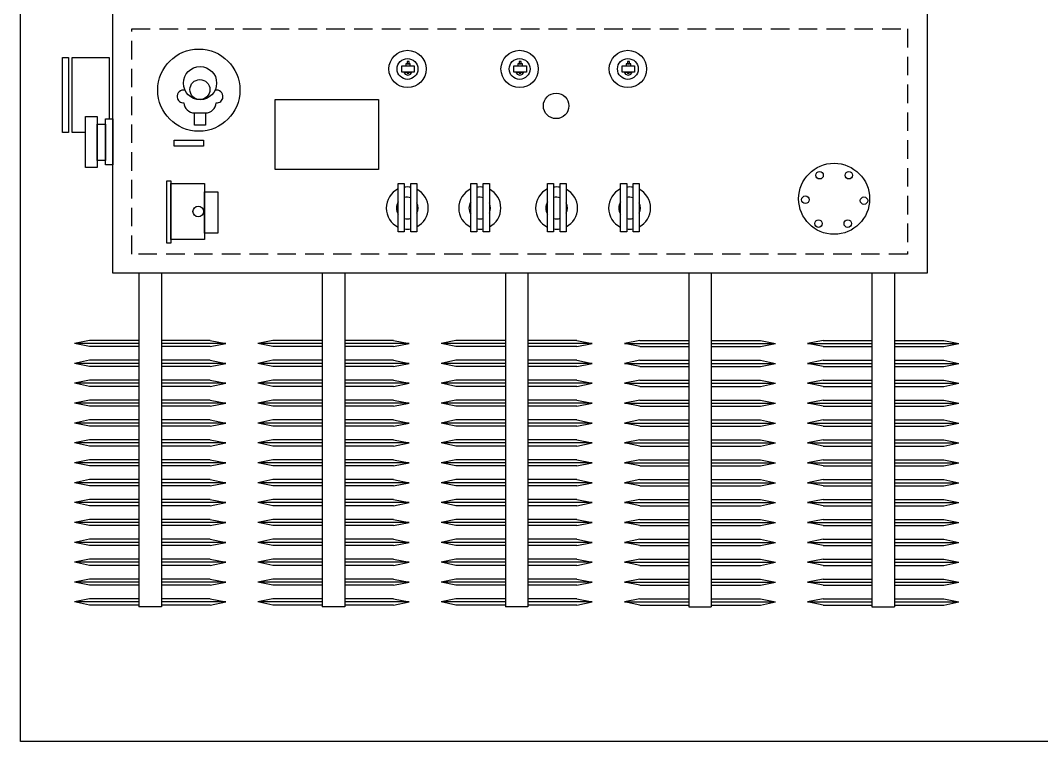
# Model space of a CAD drawing. Header units: millimetres. Extents: x 5537 to 25002, y 8409 to 18291.
# Drawn here: x 5537 to 7637, y 8409 to 9890 of the extents above; entities that cross this region are included whole.
import ezdxf

# ---------------------------------------------------------------- set-up
doc = ezdxf.new("R2010")
doc.units = ezdxf.units.MM
doc.linetypes.add('DASHED', pattern=[19.05, 12.7, -6.35])

msp = doc.modelspace()

# ---------------------------------------------------------------- linework, layer by layer
at = {"color": 1, "linetype": 'DASHED', "ltscale": 3}
for p, q in [((5766.4, 9872.9), (7361.3, 9872.9)), ((5766.4, 9410.2), (5766.4, 9872.9)), ((7361.3, 9872.9), (7361.3, 9410.2)), ((7361.3, 9410.2), (5766.4, 9410.2))]:
    msp.add_line(p, q, dxfattribs=at)
at = {"color": 1}
for p, q in [((5781.1, 9370.9), (5781.1, 8685.7)), ((5827.4, 9370.9), (5827.4, 8685.7)), ((6157.9, 9370.9), (6157.9, 8685.7)), ((6204.2, 9370.9), (6204.2, 8685.7)), ((6534.8, 9370.9), (6534.8, 8685.7)), ((6581.1, 9370.9), (6581.1, 8685.7)), ((6911.6, 9370.9), (6911.6, 8685.7)), ((6957.9, 9370.9), (6957.9, 8685.7)), ((7288.5, 9370.9), (7288.5, 8685.7)), ((7334.7, 9370.9), (7334.7, 8685.7)), ((5679.4, 9232.8), (5648.8, 9226.4)), ((5781.1, 9226.4), (5648.8, 9226.4)), ((5679.4, 9220.1), (5648.8, 9226.4)), ((5781.1, 9232.8), (5679.4, 9232.8)), ((5781.1, 9220.1), (5679.4, 9220.1)), ((5927.8, 9232.8), (5827.4, 9232.8)), ((5959.6, 9226.4), (5827.4, 9226.4)), ((5927.8, 9220.1), (5827.4, 9220.1)), ((5927.8, 9232.8), (5959.6, 9226.4)), ((5927.8, 9220.1), (5959.6, 9226.4)), ((6056.2, 9232.8), (6025.7, 9226.4)), ((6157.9, 9226.4), (6025.7, 9226.4)), ((6056.2, 9220.1), (6025.7, 9226.4)), ((6157.9, 9232.8), (6056.2, 9232.8)), ((6157.9, 9220.1), (6056.2, 9220.1)), ((6304.7, 9232.8), (6204.2, 9232.8)), ((6336.5, 9226.4), (6204.2, 9226.4)), ((6304.7, 9220.1), (6204.2, 9220.1)), ((6304.7, 9232.8), (6336.5, 9226.4)), ((6304.7, 9220.1), (6336.5, 9226.4)), ((6433.1, 9232.8), (6402.5, 9226.4)), ((6534.8, 9226.4), (6402.5, 9226.4)), ((6433.1, 9220.1), (6402.5, 9226.4)), ((6534.8, 9232.8), (6433.1, 9232.8)), ((6534.8, 9220.1), (6433.1, 9220.1)), ((6681.5, 9232.8), (6581.1, 9232.8)), ((6713.3, 9226.4), (6581.1, 9226.4)), ((6681.5, 9220.1), (6581.1, 9220.1)), ((6681.5, 9232.8), (6713.3, 9226.4)), ((6681.5, 9220.1), (6713.3, 9226.4)), ((6811.1, 9232.8), (6779.4, 9226.4)), ((6779.4, 9226.4), (6911.6, 9226.4)), ((6811.1, 9220.1), (6779.4, 9226.4)), ((6811.1, 9232.8), (6911.6, 9232.8)), ((6811.1, 9220.1), (6911.6, 9220.1)), ((6957.9, 9232.8), (7059.6, 9232.8)), ((6957.9, 9226.4), (7090.1, 9226.4)), ((6957.9, 9220.1), (7059.6, 9220.1)), ((7059.6, 9232.8), (7090.1, 9226.4)), ((7059.6, 9220.1), (7090.1, 9226.4)), ((7188, 9232.8), (7156.2, 9226.4)), ((7156.2, 9226.4), (7288.5, 9226.4)), ((7188, 9220.1), (7156.2, 9226.4)), ((7188, 9232.8), (7288.5, 9232.8)), ((7188, 9220.1), (7288.5, 9220.1)), ((7334.7, 9232.8), (7436.4, 9232.8)), ((7334.7, 9226.4), (7467, 9226.4)), ((7334.7, 9220.1), (7436.4, 9220.1)), ((7436.4, 9232.8), (7467, 9226.4)), ((7436.4, 9220.1), (7467, 9226.4)), ((5679.4, 9192), (5648.8, 9185.6)), ((5781.1, 9185.6), (5648.8, 9185.6)), ((5679.4, 9179.2), (5648.8, 9185.6)), ((5781.1, 9192), (5679.4, 9192)), ((5781.1, 9179.2), (5679.4, 9179.2)), ((5927.8, 9192), (5827.4, 9192)), ((5959.6, 9185.6), (5827.4, 9185.6)), ((5927.8, 9179.2), (5827.4, 9179.2)), ((5927.8, 9192), (5959.6, 9185.6)), ((5927.8, 9179.2), (5959.6, 9185.6)), ((6056.2, 9192), (6025.7, 9185.6)), ((6157.9, 9185.6), (6025.7, 9185.6)), ((6056.2, 9179.2), (6025.7, 9185.6)), ((6157.9, 9192), (6056.2, 9192)), ((6157.9, 9179.2), (6056.2, 9179.2)), ((6304.7, 9192), (6204.2, 9192)), ((6336.5, 9185.6), (6204.2, 9185.6)), ((6304.7, 9179.2), (6204.2, 9179.2)), ((6304.7, 9192), (6336.5, 9185.6)), ((6304.7, 9179.2), (6336.5, 9185.6)), ((6433.1, 9192), (6402.5, 9185.6)), ((6534.8, 9185.6), (6402.5, 9185.6)), ((6433.1, 9179.2), (6402.5, 9185.6)), ((6534.8, 9192), (6433.1, 9192)), ((6534.8, 9179.2), (6433.1, 9179.2)), ((6681.5, 9192), (6581.1, 9192)), ((6713.3, 9185.6), (6581.1, 9185.6)), ((6681.5, 9179.2), (6581.1, 9179.2)), ((6681.5, 9192), (6713.3, 9185.6)), ((6681.5, 9179.2), (6713.3, 9185.6)), ((6811.1, 9192), (6779.4, 9185.6)), ((6779.4, 9185.6), (6911.6, 9185.6)), ((6811.1, 9179.2), (6779.4, 9185.6)), ((6811.1, 9192), (6911.6, 9192)), ((6811.1, 9179.2), (6911.6, 9179.2)), ((6957.9, 9192), (7059.6, 9192)), ((6957.9, 9185.6), (7090.1, 9185.6)), ((6957.9, 9179.2), (7059.6, 9179.2)), ((7059.6, 9192), (7090.1, 9185.6)), ((7059.6, 9179.2), (7090.1, 9185.6)), ((7188, 9192), (7156.2, 9185.6)), ((7156.2, 9185.6), (7288.5, 9185.6)), ((7188, 9179.2), (7156.2, 9185.6)), ((7188, 9192), (7288.5, 9192)), ((7188, 9179.2), (7288.5, 9179.2)), ((7334.7, 9192), (7436.4, 9192)), ((7334.7, 9185.6), (7467, 9185.6)), ((7334.7, 9179.2), (7436.4, 9179.2)), ((7436.4, 9192), (7467, 9185.6)), ((7436.4, 9179.2), (7467, 9185.6)), ((5679.4, 9151.1), (5648.8, 9144.7)), ((5781.1, 9144.7), (5648.8, 9144.7)), ((5679.4, 9138.3), (5648.8, 9144.7)), ((5781.1, 9151.1), (5679.4, 9151.1)), ((5781.1, 9138.3), (5679.4, 9138.3)), ((5927.8, 9151.1), (5827.4, 9151.1)), ((5959.6, 9144.7), (5827.4, 9144.7)), ((5927.8, 9138.3), (5827.4, 9138.3)), ((5927.8, 9151.1), (5959.6, 9144.7)), ((5927.8, 9138.3), (5959.6, 9144.7)), ((6056.2, 9151.1), (6025.7, 9144.7)), ((6157.9, 9144.7), (6025.7, 9144.7)), ((6056.2, 9138.3), (6025.7, 9144.7)), ((6157.9, 9151.1), (6056.2, 9151.1)), ((6157.9, 9138.3), (6056.2, 9138.3)), ((6304.7, 9151.1), (6204.2, 9151.1)), ((6336.5, 9144.7), (6204.2, 9144.7)), ((6304.7, 9138.3), (6204.2, 9138.3)), ((6304.7, 9151.1), (6336.5, 9144.7)), ((6304.7, 9138.3), (6336.5, 9144.7)), ((6433.1, 9151.1), (6402.5, 9144.7)), ((6534.8, 9144.7), (6402.5, 9144.7)), ((6433.1, 9138.3), (6402.5, 9144.7)), ((6534.8, 9151.1), (6433.1, 9151.1)), ((6534.8, 9138.3), (6433.1, 9138.3)), ((6681.5, 9151.1), (6581.1, 9151.1)), ((6713.3, 9144.7), (6581.1, 9144.7)), ((6681.5, 9138.3), (6581.1, 9138.3)), ((6681.5, 9151.1), (6713.3, 9144.7)), ((6681.5, 9138.3), (6713.3, 9144.7)), ((6811.1, 9151.1), (6779.4, 9144.7)), ((6779.4, 9144.7), (6911.6, 9144.7)), ((6811.1, 9138.3), (6779.4, 9144.7)), ((6811.1, 9151.1), (6911.6, 9151.1)), ((6811.1, 9138.3), (6911.6, 9138.3)), ((6957.9, 9151.1), (7059.6, 9151.1)), ((6957.9, 9144.7), (7090.1, 9144.7)), ((6957.9, 9138.3), (7059.6, 9138.3)), ((7059.6, 9151.1), (7090.1, 9144.7)), ((7059.6, 9138.3), (7090.1, 9144.7)), ((7188, 9151.1), (7156.2, 9144.7)), ((7156.2, 9144.7), (7288.5, 9144.7)), ((7188, 9138.3), (7156.2, 9144.7)), ((7188, 9151.1), (7288.5, 9151.1)), ((7188, 9138.3), (7288.5, 9138.3)), ((7334.7, 9151.1), (7436.4, 9151.1)), ((7334.7, 9144.7), (7467, 9144.7)), ((7334.7, 9138.3), (7436.4, 9138.3)), ((7436.4, 9151.1), (7467, 9144.7)), ((7436.4, 9138.3), (7467, 9144.7)), ((5679.4, 9110.3), (5648.8, 9103.9)), ((5781.1, 9103.9), (5648.8, 9103.9)), ((5679.4, 9097.5), (5648.8, 9103.9)), ((5781.1, 9110.3), (5679.4, 9110.3)), ((5781.1, 9097.5), (5679.4, 9097.5)), ((5927.8, 9110.3), (5827.4, 9110.3)), ((5959.6, 9103.9), (5827.4, 9103.9)), ((5927.8, 9097.5), (5827.4, 9097.5)), ((5927.8, 9110.3), (5959.6, 9103.9)), ((5927.8, 9097.5), (5959.6, 9103.9)), ((6056.2, 9110.3), (6025.7, 9103.9)), ((6157.9, 9103.9), (6025.7, 9103.9)), ((6056.2, 9097.5), (6025.7, 9103.9)), ((6157.9, 9110.3), (6056.2, 9110.3)), ((6157.9, 9097.5), (6056.2, 9097.5)), ((6304.7, 9110.3), (6204.2, 9110.3)), ((6336.5, 9103.9), (6204.2, 9103.9)), ((6304.7, 9097.5), (6204.2, 9097.5)), ((6304.7, 9110.3), (6336.5, 9103.9)), ((6304.7, 9097.5), (6336.5, 9103.9)), ((6433.1, 9110.3), (6402.5, 9103.9)), ((6534.8, 9103.9), (6402.5, 9103.9)), ((6433.1, 9097.5), (6402.5, 9103.9)), ((6534.8, 9110.3), (6433.1, 9110.3)), ((6534.8, 9097.5), (6433.1, 9097.5)), ((6681.5, 9110.3), (6581.1, 9110.3)), ((6713.3, 9103.9), (6581.1, 9103.9)), ((6681.5, 9097.5), (6581.1, 9097.5)), ((6681.5, 9110.3), (6713.3, 9103.9)), ((6681.5, 9097.5), (6713.3, 9103.9)), ((6811.1, 9110.3), (6779.4, 9103.9)), ((6779.4, 9103.9), (6911.6, 9103.9)), ((6811.1, 9097.5), (6779.4, 9103.9)), ((6811.1, 9110.3), (6911.6, 9110.3)), ((6811.1, 9097.5), (6911.6, 9097.5)), ((6957.9, 9110.3), (7059.6, 9110.3)), ((6957.9, 9103.9), (7090.1, 9103.9)), ((6957.9, 9097.5), (7059.6, 9097.5)), ((7059.6, 9110.3), (7090.1, 9103.9)), ((7059.6, 9097.5), (7090.1, 9103.9)), ((7188, 9110.3), (7156.2, 9103.9)), ((7156.2, 9103.9), (7288.5, 9103.9)), ((7188, 9097.5), (7156.2, 9103.9)), ((7188, 9110.3), (7288.5, 9110.3)), ((7188, 9097.5), (7288.5, 9097.5)), ((7334.7, 9110.3), (7436.4, 9110.3)), ((7334.7, 9103.9), (7467, 9103.9)), ((7334.7, 9097.5), (7436.4, 9097.5)), ((7436.4, 9110.3), (7467, 9103.9)), ((7436.4, 9097.5), (7467, 9103.9)), ((5679.4, 9069.4), (5648.8, 9063)), ((5781.1, 9063), (5648.8, 9063)), ((5679.4, 9056.6), (5648.8, 9063)), ((5781.1, 9069.4), (5679.4, 9069.4)), ((5781.1, 9056.6), (5679.4, 9056.6)), ((5927.8, 9069.4), (5827.4, 9069.4)), ((5959.6, 9063), (5827.4, 9063)), ((5927.8, 9056.6), (5827.4, 9056.6)), ((5927.8, 9069.4), (5959.6, 9063)), ((5927.8, 9056.6), (5959.6, 9063)), ((6056.2, 9069.4), (6025.7, 9063)), ((6157.9, 9063), (6025.7, 9063)), ((6056.2, 9056.6), (6025.7, 9063)), ((6157.9, 9069.4), (6056.2, 9069.4)), ((6157.9, 9056.6), (6056.2, 9056.6)), ((6304.7, 9069.4), (6204.2, 9069.4)), ((6336.5, 9063), (6204.2, 9063)), ((6304.7, 9056.6), (6204.2, 9056.6)), ((6304.7, 9069.4), (6336.5, 9063)), ((6304.7, 9056.6), (6336.5, 9063)), ((6433.1, 9069.4), (6402.5, 9063)), ((6534.8, 9063), (6402.5, 9063)), ((6433.1, 9056.6), (6402.5, 9063)), ((6534.8, 9069.4), (6433.1, 9069.4)), ((6534.8, 9056.6), (6433.1, 9056.6)), ((6681.5, 9069.4), (6581.1, 9069.4)), ((6713.3, 9063), (6581.1, 9063)), ((6681.5, 9056.6), (6581.1, 9056.6)), ((6681.5, 9069.4), (6713.3, 9063)), ((6681.5, 9056.6), (6713.3, 9063)), ((6811.1, 9069.4), (6779.4, 9063)), ((6779.4, 9063), (6911.6, 9063)), ((6811.1, 9056.6), (6779.4, 9063)), ((6811.1, 9069.4), (6911.6, 9069.4)), ((6811.1, 9056.6), (6911.6, 9056.6)), ((6957.9, 9069.4), (7059.6, 9069.4)), ((6957.9, 9063), (7090.1, 9063)), ((6957.9, 9056.6), (7059.6, 9056.6)), ((7059.6, 9069.4), (7090.1, 9063)), ((7059.6, 9056.6), (7090.1, 9063)), ((7188, 9069.4), (7156.2, 9063)), ((7156.2, 9063), (7288.5, 9063)), ((7188, 9056.6), (7156.2, 9063)), ((7188, 9069.4), (7288.5, 9069.4)), ((7188, 9056.6), (7288.5, 9056.6)), ((7334.7, 9069.4), (7436.4, 9069.4)), ((7334.7, 9063), (7467, 9063)), ((7334.7, 9056.6), (7436.4, 9056.6)), ((7436.4, 9069.4), (7467, 9063)), ((7436.4, 9056.6), (7467, 9063)), ((5679.4, 9028.6), (5648.8, 9022.2)), ((5781.1, 9022.2), (5648.8, 9022.2)), ((5679.4, 9015.8), (5648.8, 9022.2)), ((5781.1, 9028.6), (5679.4, 9028.6)), ((5781.1, 9015.8), (5679.4, 9015.8)), ((5927.8, 9028.6), (5827.4, 9028.6)), ((5959.6, 9022.2), (5827.4, 9022.2)), ((5927.8, 9015.8), (5827.4, 9015.8)), ((5927.8, 9028.6), (5959.6, 9022.2)), ((5927.8, 9015.8), (5959.6, 9022.2)), ((6056.2, 9028.6), (6025.7, 9022.2)), ((6157.9, 9022.2), (6025.7, 9022.2)), ((6056.2, 9015.8), (6025.7, 9022.2)), ((6157.9, 9028.6), (6056.2, 9028.6)), ((6157.9, 9015.8), (6056.2, 9015.8)), ((6304.7, 9028.6), (6204.2, 9028.6)), ((6336.5, 9022.2), (6204.2, 9022.2)), ((6304.7, 9015.8), (6204.2, 9015.8)), ((6304.7, 9028.6), (6336.5, 9022.2)), ((6304.7, 9015.8), (6336.5, 9022.2)), ((6433.1, 9028.6), (6402.5, 9022.2)), ((6534.8, 9022.2), (6402.5, 9022.2)), ((6433.1, 9015.8), (6402.5, 9022.2)), ((6534.8, 9028.6), (6433.1, 9028.6)), ((6534.8, 9015.8), (6433.1, 9015.8)), ((6681.5, 9028.6), (6581.1, 9028.6)), ((6713.3, 9022.2), (6581.1, 9022.2)), ((6681.5, 9015.8), (6581.1, 9015.8)), ((6681.5, 9028.6), (6713.3, 9022.2)), ((6681.5, 9015.8), (6713.3, 9022.2)), ((6811.1, 9028.6), (6779.4, 9022.2)), ((6779.4, 9022.2), (6911.6, 9022.2)), ((6811.1, 9015.8), (6779.4, 9022.2)), ((6811.1, 9028.6), (6911.6, 9028.6)), ((6811.1, 9015.8), (6911.6, 9015.8)), ((6957.9, 9028.6), (7059.6, 9028.6)), ((6957.9, 9022.2), (7090.1, 9022.2)), ((6957.9, 9015.8), (7059.6, 9015.8)), ((7059.6, 9028.6), (7090.1, 9022.2)), ((7059.6, 9015.8), (7090.1, 9022.2)), ((7188, 9028.6), (7156.2, 9022.2)), ((7156.2, 9022.2), (7288.5, 9022.2)), ((7188, 9015.8), (7156.2, 9022.2)), ((7188, 9028.6), (7288.5, 9028.6)), ((7188, 9015.8), (7288.5, 9015.8)), ((7334.7, 9028.6), (7436.4, 9028.6)), ((7334.7, 9022.2), (7467, 9022.2)), ((7334.7, 9015.8), (7436.4, 9015.8)), ((7436.4, 9028.6), (7467, 9022.2)), ((7436.4, 9015.8), (7467, 9022.2)), ((5679.4, 8987.7), (5648.8, 8981.3)), ((5781.1, 8987.7), (5679.4, 8987.7)), ((5927.8, 8987.7), (5827.4, 8987.7)), ((5927.8, 8987.7), (5959.6, 8981.3)), ((6056.2, 8987.7), (6025.7, 8981.3)), ((6157.9, 8987.7), (6056.2, 8987.7)), ((6304.7, 8987.7), (6204.2, 8987.7)), ((6304.7, 8987.7), (6336.5, 8981.3)), ((6433.1, 8987.7), (6402.5, 8981.3)), ((6534.8, 8987.7), (6433.1, 8987.7)), ((6681.5, 8987.7), (6581.1, 8987.7)), ((6681.5, 8987.7), (6713.3, 8981.3)), ((6811.1, 8987.7), (6779.4, 8981.3)), ((6811.1, 8987.7), (6911.6, 8987.7)), ((6957.9, 8987.7), (7059.6, 8987.7)), ((7059.6, 8987.7), (7090.1, 8981.3)), ((7188, 8987.7), (7156.2, 8981.3)), ((7188, 8987.7), (7288.5, 8987.7)), ((7334.7, 8987.7), (7436.4, 8987.7)), ((7436.4, 8987.7), (7467, 8981.3)), ((5781.1, 8981.3), (5648.8, 8981.3)), ((5679.4, 8974.9), (5648.8, 8981.3)), ((5781.1, 8974.9), (5679.4, 8974.9)), ((5959.6, 8981.3), (5827.4, 8981.3)), ((5927.8, 8974.9), (5827.4, 8974.9)), ((5927.8, 8974.9), (5959.6, 8981.3)), ((6157.9, 8981.3), (6025.7, 8981.3)), ((6056.2, 8974.9), (6025.7, 8981.3)), ((6157.9, 8974.9), (6056.2, 8974.9)), ((6336.5, 8981.3), (6204.2, 8981.3)), ((6304.7, 8974.9), (6204.2, 8974.9)), ((6304.7, 8974.9), (6336.5, 8981.3)), ((6534.8, 8981.3), (6402.5, 8981.3)), ((6433.1, 8974.9), (6402.5, 8981.3)), ((6534.8, 8974.9), (6433.1, 8974.9)), ((6713.3, 8981.3), (6581.1, 8981.3)), ((6681.5, 8974.9), (6581.1, 8974.9)), ((6681.5, 8974.9), (6713.3, 8981.3)), ((6779.4, 8981.3), (6911.6, 8981.3)), ((6811.1, 8974.9), (6779.4, 8981.3)), ((6811.1, 8974.9), (6911.6, 8974.9)), ((6957.9, 8981.3), (7090.1, 8981.3)), ((6957.9, 8974.9), (7059.6, 8974.9)), ((7059.6, 8974.9), (7090.1, 8981.3)), ((7156.2, 8981.3), (7288.5, 8981.3)), ((7188, 8974.9), (7156.2, 8981.3)), ((7188, 8974.9), (7288.5, 8974.9)), ((7334.7, 8981.3), (7467, 8981.3)), ((7334.7, 8974.9), (7436.4, 8974.9)), ((7436.4, 8974.9), (7467, 8981.3)), ((5679.4, 8946.9), (5648.8, 8940.5)), ((5781.1, 8946.9), (5679.4, 8946.9)), ((5927.8, 8946.9), (5827.4, 8946.9)), ((5927.8, 8946.9), (5959.6, 8940.5)), ((6056.2, 8946.9), (6025.7, 8940.5)), ((6157.9, 8946.9), (6056.2, 8946.9)), ((6304.7, 8946.9), (6204.2, 8946.9)), ((6304.7, 8946.9), (6336.5, 8940.5)), ((6433.1, 8946.9), (6402.5, 8940.5)), ((6534.8, 8946.9), (6433.1, 8946.9)), ((6681.5, 8946.9), (6581.1, 8946.9)), ((6681.5, 8946.9), (6713.3, 8940.5)), ((6811.1, 8946.9), (6779.4, 8940.5)), ((6811.1, 8946.9), (6911.6, 8946.9)), ((6957.9, 8946.9), (7059.6, 8946.9)), ((7059.6, 8946.9), (7090.1, 8940.5)), ((7188, 8946.9), (7156.2, 8940.5)), ((7188, 8946.9), (7288.5, 8946.9)), ((7334.7, 8946.9), (7436.4, 8946.9)), ((7436.4, 8946.9), (7467, 8940.5)), ((5781.1, 8940.5), (5648.8, 8940.5)), ((5679.4, 8934.1), (5648.8, 8940.5)), ((5781.1, 8934.1), (5679.4, 8934.1)), ((5959.6, 8940.5), (5827.4, 8940.5)), ((5927.8, 8934.1), (5827.4, 8934.1)), ((5927.8, 8934.1), (5959.6, 8940.5)), ((6157.9, 8940.5), (6025.7, 8940.5)), ((6056.2, 8934.1), (6025.7, 8940.5)), ((6157.9, 8934.1), (6056.2, 8934.1)), ((6336.5, 8940.5), (6204.2, 8940.5)), ((6304.7, 8934.1), (6204.2, 8934.1)), ((6304.7, 8934.1), (6336.5, 8940.5)), ((6534.8, 8940.5), (6402.5, 8940.5)), ((6433.1, 8934.1), (6402.5, 8940.5)), ((6534.8, 8934.1), (6433.1, 8934.1)), ((6713.3, 8940.5), (6581.1, 8940.5)), ((6681.5, 8934.1), (6581.1, 8934.1)), ((6681.5, 8934.1), (6713.3, 8940.5)), ((6779.4, 8940.5), (6911.6, 8940.5)), ((6811.1, 8934.1), (6779.4, 8940.5)), ((6811.1, 8934.1), (6911.6, 8934.1)), ((6957.9, 8940.5), (7090.1, 8940.5)), ((6957.9, 8934.1), (7059.6, 8934.1)), ((7059.6, 8934.1), (7090.1, 8940.5)), ((7156.2, 8940.5), (7288.5, 8940.5)), ((7188, 8934.1), (7156.2, 8940.5)), ((7188, 8934.1), (7288.5, 8934.1)), ((7334.7, 8940.5), (7467, 8940.5)), ((7334.7, 8934.1), (7436.4, 8934.1)), ((7436.4, 8934.1), (7467, 8940.5)), ((5679.4, 8906), (5648.8, 8899.6)), ((5781.1, 8906), (5679.4, 8906)), ((5927.8, 8906), (5827.4, 8906)), ((5927.8, 8906), (5959.6, 8899.6)), ((6056.2, 8906), (6025.7, 8899.6)), ((6157.9, 8906), (6056.2, 8906)), ((6304.7, 8906), (6204.2, 8906)), ((6304.7, 8906), (6336.5, 8899.6)), ((6433.1, 8906), (6402.5, 8899.6)), ((6534.8, 8906), (6433.1, 8906)), ((6681.5, 8906), (6581.1, 8906)), ((6681.5, 8906), (6713.3, 8899.6)), ((6811.1, 8906), (6779.4, 8899.6)), ((6811.1, 8906), (6911.6, 8906)), ((6957.9, 8906), (7059.6, 8906)), ((7059.6, 8906), (7090.1, 8899.6)), ((7188, 8906), (7156.2, 8899.6)), ((7188, 8906), (7288.5, 8906)), ((7334.7, 8906), (7436.4, 8906)), ((7436.4, 8906), (7467, 8899.6)), ((5781.1, 8899.6), (5648.8, 8899.6)), ((5679.4, 8893.2), (5648.8, 8899.6)), ((5781.1, 8893.2), (5679.4, 8893.2)), ((5959.6, 8899.6), (5827.4, 8899.6)), ((5927.8, 8893.2), (5827.4, 8893.2)), ((5927.8, 8893.2), (5959.6, 8899.6)), ((6157.9, 8899.6), (6025.7, 8899.6)), ((6056.2, 8893.2), (6025.7, 8899.6)), ((6157.9, 8893.2), (6056.2, 8893.2)), ((6336.5, 8899.6), (6204.2, 8899.6)), ((6304.7, 8893.2), (6204.2, 8893.2)), ((6304.7, 8893.2), (6336.5, 8899.6)), ((6534.8, 8899.6), (6402.5, 8899.6)), ((6433.1, 8893.2), (6402.5, 8899.6)), ((6534.8, 8893.2), (6433.1, 8893.2)), ((6713.3, 8899.6), (6581.1, 8899.6)), ((6681.5, 8893.2), (6581.1, 8893.2)), ((6681.5, 8893.2), (6713.3, 8899.6)), ((6779.4, 8899.6), (6911.6, 8899.6)), ((6811.1, 8893.2), (6779.4, 8899.6)), ((6811.1, 8893.2), (6911.6, 8893.2)), ((6957.9, 8899.6), (7090.1, 8899.6)), ((6957.9, 8893.2), (7059.6, 8893.2)), ((7059.6, 8893.2), (7090.1, 8899.6)), ((7156.2, 8899.6), (7288.5, 8899.6)), ((7188, 8893.2), (7156.2, 8899.6)), ((7188, 8893.2), (7288.5, 8893.2)), ((7334.7, 8899.6), (7467, 8899.6)), ((7334.7, 8893.2), (7436.4, 8893.2)), ((7436.4, 8893.2), (7467, 8899.6)), ((5679.4, 8865.2), (5648.8, 8858.8)), ((5781.1, 8865.2), (5679.4, 8865.2)), ((5927.8, 8865.2), (5827.4, 8865.2)), ((5927.8, 8865.2), (5959.6, 8858.8)), ((6056.2, 8865.2), (6025.7, 8858.8)), ((6157.9, 8865.2), (6056.2, 8865.2)), ((6304.7, 8865.2), (6204.2, 8865.2)), ((6304.7, 8865.2), (6336.5, 8858.8)), ((6433.1, 8865.2), (6402.5, 8858.8)), ((6534.8, 8865.2), (6433.1, 8865.2)), ((6681.5, 8865.2), (6581.1, 8865.2)), ((6681.5, 8865.2), (6713.3, 8858.8)), ((6811.1, 8865.2), (6779.4, 8858.8)), ((6811.1, 8865.2), (6911.6, 8865.2)), ((6957.9, 8865.2), (7059.6, 8865.2)), ((7059.6, 8865.2), (7090.1, 8858.8)), ((7188, 8865.2), (7156.2, 8858.8)), ((7188, 8865.2), (7288.5, 8865.2)), ((7334.7, 8865.2), (7436.4, 8865.2)), ((7436.4, 8865.2), (7467, 8858.8)), ((5781.1, 8858.8), (5648.8, 8858.8)), ((5679.4, 8852.4), (5648.8, 8858.8)), ((5781.1, 8852.4), (5679.4, 8852.4)), ((5959.6, 8858.8), (5827.4, 8858.8)), ((5927.8, 8852.4), (5827.4, 8852.4)), ((5927.8, 8852.4), (5959.6, 8858.8)), ((6157.9, 8858.8), (6025.7, 8858.8)), ((6056.2, 8852.4), (6025.7, 8858.8)), ((6157.9, 8852.4), (6056.2, 8852.4)), ((6336.5, 8858.8), (6204.2, 8858.8)), ((6304.7, 8852.4), (6204.2, 8852.4)), ((6304.7, 8852.4), (6336.5, 8858.8)), ((6534.8, 8858.8), (6402.5, 8858.8)), ((6433.1, 8852.4), (6402.5, 8858.8)), ((6534.8, 8852.4), (6433.1, 8852.4)), ((6713.3, 8858.8), (6581.1, 8858.8)), ((6681.5, 8852.4), (6581.1, 8852.4)), ((6681.5, 8852.4), (6713.3, 8858.8)), ((6779.4, 8858.8), (6911.6, 8858.8)), ((6811.1, 8852.4), (6779.4, 8858.8)), ((6811.1, 8852.4), (6911.6, 8852.4)), ((6957.9, 8858.8), (7090.1, 8858.8)), ((6957.9, 8852.4), (7059.6, 8852.4)), ((7059.6, 8852.4), (7090.1, 8858.8)), ((7156.2, 8858.8), (7288.5, 8858.8)), ((7188, 8852.4), (7156.2, 8858.8)), ((7188, 8852.4), (7288.5, 8852.4)), ((7334.7, 8858.8), (7467, 8858.8)), ((7334.7, 8852.4), (7436.4, 8852.4)), ((7436.4, 8852.4), (7467, 8858.8)), ((5679.4, 8824.3), (5648.8, 8817.9)), ((5781.1, 8824.3), (5679.4, 8824.3)), ((5927.8, 8824.3), (5827.4, 8824.3)), ((5927.8, 8824.3), (5959.6, 8817.9)), ((6056.2, 8824.3), (6025.7, 8817.9)), ((6157.9, 8824.3), (6056.2, 8824.3)), ((6304.7, 8824.3), (6204.2, 8824.3)), ((6304.7, 8824.3), (6336.5, 8817.9)), ((6433.1, 8824.3), (6402.5, 8817.9)), ((6534.8, 8824.3), (6433.1, 8824.3)), ((6681.5, 8824.3), (6581.1, 8824.3)), ((6681.5, 8824.3), (6713.3, 8817.9)), ((6811.1, 8824.3), (6779.4, 8817.9)), ((6811.1, 8824.3), (6911.6, 8824.3)), ((6957.9, 8824.3), (7059.6, 8824.3)), ((7059.6, 8824.3), (7090.1, 8817.9)), ((7188, 8824.3), (7156.2, 8817.9)), ((7188, 8824.3), (7288.5, 8824.3)), ((7334.7, 8824.3), (7436.4, 8824.3)), ((7436.4, 8824.3), (7467, 8817.9)), ((5781.1, 8817.9), (5648.8, 8817.9)), ((5679.4, 8811.5), (5648.8, 8817.9)), ((5781.1, 8811.5), (5679.4, 8811.5)), ((5959.6, 8817.9), (5827.4, 8817.9)), ((5927.8, 8811.5), (5827.4, 8811.5)), ((5927.8, 8811.5), (5959.6, 8817.9)), ((6157.9, 8817.9), (6025.7, 8817.9)), ((6056.2, 8811.5), (6025.7, 8817.9)), ((6157.9, 8811.5), (6056.2, 8811.5)), ((6336.5, 8817.9), (6204.2, 8817.9)), ((6304.7, 8811.5), (6204.2, 8811.5)), ((6304.7, 8811.5), (6336.5, 8817.9)), ((6534.8, 8817.9), (6402.5, 8817.9)), ((6433.1, 8811.5), (6402.5, 8817.9)), ((6534.8, 8811.5), (6433.1, 8811.5)), ((6713.3, 8817.9), (6581.1, 8817.9)), ((6681.5, 8811.5), (6581.1, 8811.5)), ((6681.5, 8811.5), (6713.3, 8817.9)), ((6779.4, 8817.9), (6911.6, 8817.9)), ((6811.1, 8811.5), (6779.4, 8817.9)), ((6811.1, 8811.5), (6911.6, 8811.5)), ((6957.9, 8817.9), (7090.1, 8817.9)), ((6957.9, 8811.5), (7059.6, 8811.5)), ((7059.6, 8811.5), (7090.1, 8817.9)), ((7156.2, 8817.9), (7288.5, 8817.9)), ((7188, 8811.5), (7156.2, 8817.9)), ((7188, 8811.5), (7288.5, 8811.5)), ((7334.7, 8817.9), (7467, 8817.9)), ((7334.7, 8811.5), (7436.4, 8811.5)), ((7436.4, 8811.5), (7467, 8817.9)), ((5679.4, 8783.5), (5648.8, 8777.1)), ((5781.1, 8783.5), (5679.4, 8783.5)), ((5927.8, 8783.5), (5827.4, 8783.5)), ((5927.8, 8783.5), (5959.6, 8777.1)), ((6056.2, 8783.5), (6025.7, 8777.1)), ((6157.9, 8783.5), (6056.2, 8783.5)), ((6304.7, 8783.5), (6204.2, 8783.5)), ((6304.7, 8783.5), (6336.5, 8777.1)), ((6433.1, 8783.5), (6402.5, 8777.1)), ((6534.8, 8783.5), (6433.1, 8783.5)), ((6681.5, 8783.5), (6581.1, 8783.5)), ((6681.5, 8783.5), (6713.3, 8777.1)), ((6811.1, 8783.5), (6779.4, 8777.1)), ((6811.1, 8783.5), (6911.6, 8783.5)), ((6957.9, 8783.5), (7059.6, 8783.5)), ((7059.6, 8783.5), (7090.1, 8777.1)), ((7188, 8783.5), (7156.2, 8777.1)), ((7188, 8783.5), (7288.5, 8783.5)), ((7334.7, 8783.5), (7436.4, 8783.5)), ((7436.4, 8783.5), (7467, 8777.1)), ((5781.1, 8777.1), (5648.8, 8777.1)), ((5679.4, 8770.7), (5648.8, 8777.1)), ((5781.1, 8770.7), (5679.4, 8770.7)), ((5959.6, 8777.1), (5827.4, 8777.1)), ((5927.8, 8770.7), (5827.4, 8770.7)), ((5927.8, 8770.7), (5959.6, 8777.1)), ((6157.9, 8777.1), (6025.7, 8777.1)), ((6056.2, 8770.7), (6025.7, 8777.1)), ((6157.9, 8770.7), (6056.2, 8770.7)), ((6336.5, 8777.1), (6204.2, 8777.1)), ((6304.7, 8770.7), (6204.2, 8770.7)), ((6304.7, 8770.7), (6336.5, 8777.1)), ((6534.8, 8777.1), (6402.5, 8777.1)), ((6433.1, 8770.7), (6402.5, 8777.1)), ((6534.8, 8770.7), (6433.1, 8770.7)), ((6713.3, 8777.1), (6581.1, 8777.1)), ((6681.5, 8770.7), (6581.1, 8770.7)), ((6681.5, 8770.7), (6713.3, 8777.1)), ((6779.4, 8777.1), (6911.6, 8777.1)), ((6811.1, 8770.7), (6779.4, 8777.1)), ((6811.1, 8770.7), (6911.6, 8770.7)), ((6957.9, 8777.1), (7090.1, 8777.1)), ((6957.9, 8770.7), (7059.6, 8770.7)), ((7059.6, 8770.7), (7090.1, 8777.1)), ((7156.2, 8777.1), (7288.5, 8777.1)), ((7188, 8770.7), (7156.2, 8777.1)), ((7188, 8770.7), (7288.5, 8770.7)), ((7334.7, 8777.1), (7467, 8777.1)), ((7334.7, 8770.7), (7436.4, 8770.7)), ((7436.4, 8770.7), (7467, 8777.1)), ((5679.4, 8742.6), (5648.8, 8736.2)), ((5781.1, 8736.2), (5648.8, 8736.2)), ((5679.4, 8729.8), (5648.8, 8736.2)), ((5781.1, 8742.6), (5679.4, 8742.6)), ((5927.8, 8742.6), (5827.4, 8742.6)), ((5959.6, 8736.2), (5827.4, 8736.2)), ((5927.8, 8742.6), (5959.6, 8736.2)), ((5927.8, 8729.8), (5959.6, 8736.2)), ((6056.2, 8742.6), (6025.7, 8736.2)), ((6157.9, 8736.2), (6025.7, 8736.2)), ((6056.2, 8729.8), (6025.7, 8736.2)), ((6157.9, 8742.6), (6056.2, 8742.6)), ((6304.7, 8742.6), (6204.2, 8742.6)), ((6336.5, 8736.2), (6204.2, 8736.2)), ((6304.7, 8742.6), (6336.5, 8736.2)), ((6304.7, 8729.8), (6336.5, 8736.2)), ((6433.1, 8742.6), (6402.5, 8736.2)), ((6534.8, 8736.2), (6402.5, 8736.2)), ((6433.1, 8729.8), (6402.5, 8736.2)), ((6534.8, 8742.6), (6433.1, 8742.6)), ((6681.5, 8742.6), (6581.1, 8742.6)), ((6713.3, 8736.2), (6581.1, 8736.2)), ((6681.5, 8742.6), (6713.3, 8736.2)), ((6681.5, 8729.8), (6713.3, 8736.2)), ((6811.1, 8742.6), (6779.4, 8736.2)), ((6779.4, 8736.2), (6911.6, 8736.2)), ((6811.1, 8729.8), (6779.4, 8736.2)), ((6811.1, 8742.6), (6911.6, 8742.6)), ((6957.9, 8742.6), (7059.6, 8742.6)), ((6957.9, 8736.2), (7090.1, 8736.2)), ((7059.6, 8742.6), (7090.1, 8736.2)), ((7059.6, 8729.8), (7090.1, 8736.2)), ((7188, 8742.6), (7156.2, 8736.2)), ((7156.2, 8736.2), (7288.5, 8736.2)), ((7188, 8729.8), (7156.2, 8736.2)), ((7188, 8742.6), (7288.5, 8742.6)), ((7334.7, 8742.6), (7436.4, 8742.6)), ((7334.7, 8736.2), (7467, 8736.2)), ((7436.4, 8742.6), (7467, 8736.2)), ((7436.4, 8729.8), (7467, 8736.2)), ((5781.1, 8729.8), (5679.4, 8729.8)), ((5927.8, 8729.8), (5827.4, 8729.8)), ((6157.9, 8729.8), (6056.2, 8729.8)), ((6304.7, 8729.8), (6204.2, 8729.8)), ((6534.8, 8729.8), (6433.1, 8729.8)), ((6681.5, 8729.8), (6581.1, 8729.8)), ((6811.1, 8729.8), (6911.6, 8729.8)), ((6957.9, 8729.8), (7059.6, 8729.8)), ((7188, 8729.8), (7288.5, 8729.8)), ((7334.7, 8729.8), (7436.4, 8729.8)), ((5679.4, 8701.8), (5648.8, 8695.4)), ((5781.1, 8695.4), (5648.8, 8695.4)), ((5679.4, 8689), (5648.8, 8695.4)), ((5781.1, 8701.8), (5679.4, 8701.8)), ((5927.8, 8701.8), (5827.4, 8701.8)), ((5959.6, 8695.4), (5827.4, 8695.4)), ((5927.8, 8701.8), (5959.6, 8695.4)), ((5927.8, 8689), (5959.6, 8695.4)), ((6056.2, 8701.8), (6025.7, 8695.4)), ((6157.9, 8695.4), (6025.7, 8695.4)), ((6056.2, 8689), (6025.7, 8695.4)), ((6157.9, 8701.8), (6056.2, 8701.8)), ((6304.7, 8701.8), (6204.2, 8701.8)), ((6336.5, 8695.4), (6204.2, 8695.4)), ((6304.7, 8701.8), (6336.5, 8695.4)), ((6304.7, 8689), (6336.5, 8695.4)), ((6433.1, 8701.8), (6402.5, 8695.4)), ((6534.8, 8695.4), (6402.5, 8695.4)), ((6433.1, 8689), (6402.5, 8695.4)), ((6534.8, 8701.8), (6433.1, 8701.8)), ((6681.5, 8701.8), (6581.1, 8701.8)), ((6713.3, 8695.4), (6581.1, 8695.4)), ((6681.5, 8701.8), (6713.3, 8695.4)), ((6681.5, 8689), (6713.3, 8695.4)), ((6811.1, 8701.8), (6779.4, 8695.4)), ((6779.4, 8695.4), (6911.6, 8695.4)), ((6811.1, 8689), (6779.4, 8695.4)), ((6811.1, 8701.8), (6911.6, 8701.8)), ((6957.9, 8701.8), (7059.6, 8701.8)), ((6957.9, 8695.4), (7090.1, 8695.4)), ((7059.6, 8701.8), (7090.1, 8695.4)), ((7059.6, 8689), (7090.1, 8695.4)), ((7188, 8701.8), (7156.2, 8695.4)), ((7156.2, 8695.4), (7288.5, 8695.4)), ((7188, 8689), (7156.2, 8695.4)), ((7188, 8701.8), (7288.5, 8701.8)), ((7334.7, 8701.8), (7436.4, 8701.8)), ((7334.7, 8695.4), (7467, 8695.4)), ((7436.4, 8701.8), (7467, 8695.4)), ((7436.4, 8689), (7467, 8695.4)), ((5781.1, 8689), (5679.4, 8689)), ((5827.4, 8685.7), (5781.1, 8685.7)), ((5927.8, 8689), (5827.4, 8689)), ((6157.9, 8689), (6056.2, 8689)), ((6204.2, 8685.7), (6157.9, 8685.7)), ((6304.7, 8689), (6204.2, 8689)), ((6534.8, 8689), (6433.1, 8689)), ((6581.1, 8685.7), (6534.8, 8685.7)), ((6681.5, 8689), (6581.1, 8689)), ((6811.1, 8689), (6911.6, 8689)), ((6911.6, 8685.7), (6957.9, 8685.7)), ((6957.9, 8689), (7059.6, 8689)), ((7188, 8689), (7288.5, 8689)), ((7288.5, 8685.7), (7334.7, 8685.7)), ((7334.7, 8689), (7436.4, 8689))]:
    msp.add_line(p, q, dxfattribs=at)
for points in [[(5537.4, 11394), (12093.4, 11394), (12093.4, 8408.6), (5537.4, 8408.6)], [(5727.1, 9907.9), (7402.1, 9907.9), (7402.1, 9370.9), (5727.1, 9370.9)], [(5624.1, 9814.2), (5636, 9814.2), (5636, 9660.3), (5624.1, 9660.3)], [(6321.7, 9797.4), (6347.3, 9797.4), (6347.3, 9783.8), (6321.7, 9783.8)], [(6329.7, 9797.4), (6339.2, 9797.4), (6339.2, 9801.3), (6329.7, 9801.3)], [(6332.4, 9801.3), (6336.6, 9801.3), (6336.6, 9806), (6332.4, 9806)], [(6552.1, 9797.4), (6577.8, 9797.4), (6577.8, 9783.8), (6552.1, 9783.8)], [(6560.2, 9797.4), (6569.7, 9797.4), (6569.7, 9801.3), (6560.2, 9801.3)], [(6562.8, 9801.3), (6567, 9801.3), (6567, 9806), (6562.8, 9806)], [(6774.9, 9797.4), (6800.5, 9797.4), (6800.5, 9783.8), (6774.9, 9783.8)], [(6782.9, 9797.4), (6792.4, 9797.4), (6792.4, 9801.3), (6782.9, 9801.3)], [(6785.6, 9801.3), (6789.8, 9801.3), (6789.8, 9806), (6785.6, 9806)], [(6061.3, 9727.7), (6273.6, 9727.7), (6273.6, 9584.3), (6061.3, 9584.3)], [(5671.3, 9693), (5695.4, 9693), (5695.4, 9588.2), (5671.3, 9588.2)], [(5712.1, 9687.9), (5727.1, 9687.9), (5727.1, 9593.5), (5712.1, 9593.5)], [(5895.5, 9700.4), (5918.1, 9700.4), (5918.1, 9675.5), (5895.5, 9675.5)], [(5695.4, 9677), (5712.1, 9677), (5712.1, 9602.8), (5695.4, 9602.8)], [(5853.4, 9644.2), (5914, 9644.2), (5914, 9631.8), (5853.4, 9631.8)], [(5838.2, 9560.9), (5846.8, 9560.9), (5846.8, 9432.4), (5838.2, 9432.4)], [(5846.8, 9555.2), (5915.7, 9555.2), (5915.7, 9440.4), (5846.8, 9440.4)], [(6314.4, 9555), (6326.7, 9555), (6326.7, 9456), (6314.4, 9456)], [(6340.2, 9555), (6352.5, 9555), (6352.5, 9456), (6340.2, 9456)], [(6463.5, 9555), (6475.9, 9555), (6475.9, 9456), (6463.5, 9456)], [(6489.3, 9555), (6501.7, 9555), (6501.7, 9456), (6489.3, 9456)], [(6621.5, 9555), (6633.9, 9555), (6633.9, 9456), (6621.5, 9456)], [(6647.3, 9555), (6659.6, 9555), (6659.6, 9456), (6647.3, 9456)], [(6771.7, 9555), (6784.1, 9555), (6784.1, 9456), (6771.7, 9456)], [(6797.5, 9555), (6809.8, 9555), (6809.8, 9456), (6797.5, 9456)], [(5915.7, 9538), (5943.3, 9538), (5943.3, 9453.6), (5915.7, 9453.6)]]:
    msp.add_lwpolyline(points, close=True, dxfattribs=at)
for points in [[(5671.3, 9660.3), (5643.9, 9660.3), (5643.9, 9814.2), (5719.9, 9814.2), (5719.9, 9687.9)], [(6327.3, 9781.9), (6327.3, 9783.8), (6341, 9783.8), (6341, 9781.9)], [(6557.8, 9781.9), (6557.8, 9783.8), (6571.5, 9783.8), (6571.5, 9781.9)], [(6780.5, 9781.9), (6780.5, 9783.8), (6794.2, 9783.8), (6794.2, 9781.9)]]:
    msp.add_lwpolyline(points, dxfattribs=at)
for centre, radius in [((5904.3, 9747.2), 84.5), ((6333.4, 9790.7), 38.3), ((6563.9, 9790.7), 38.3), ((6786.6, 9790.7), 38.3), ((6333.4, 9790.7), 21.4), ((6563.9, 9790.7), 21.4), ((6786.6, 9790.7), 21.4), ((5906.8, 9761.6), 34.1), ((5906.5, 9748.3), 20.6), ((6639, 9714.8), 26.2), ((7210.7, 9523.9), 73), ((7180.8, 9572.3), 7.67), ((7241, 9572.3), 7.67), ((7151.6, 9522), 7.67), ((7272.1, 9520.1), 7.67), ((5903.1, 9497.8), 10.9), ((7178.5, 9472.9), 7.67), ((7238.7, 9472.9), 7.67)]:
    msp.add_circle(centre, radius, dxfattribs=at)
for centre, radius, start, end in [((6334.2, 9786.3), 8.17, 213.0956, 326.9044), ((6334.2, 9783.8), 2.45, 180, 0), ((6564.6, 9786.3), 8.17, 213.0956, 326.9044), ((6564.6, 9783.8), 2.45, 180, 0), ((6787.4, 9786.3), 8.17, 213.0956, 326.9044), ((6787.4, 9783.8), 2.45, 180, 0), ((5873.1, 9733.8), 13.5, 77.9625, 186.0073), ((5940.4, 9733.8), 13.5, 353.9927, 102.1574), ((5872, 9733.5), 12.4, 184.993, 277.685), ((5941.6, 9733.5), 12.4, 262.315, 355.007), ((5895.5, 9722.3), 21.9, 182.7062, 270), ((5918.1, 9722.3), 21.9, 270, 357.2938), ((6332.8, 9504.9), 43.3, 115.1805, 244.8195), ((6332.8, 9504.9), 43.3, 80.2529, 98.0468), ((6332.8, 9504.9), 43.3, 297.0514, 62.9486), ((6482, 9504.9), 43.3, 115.1805, 244.8195), ((6482, 9504.9), 43.3, 80.2529, 98.0468), ((6482, 9504.9), 43.3, 297.0514, 62.9486), ((6639.9, 9504.9), 43.3, 115.1805, 244.8195), ((6639.9, 9504.9), 43.3, 80.2529, 98.0468), ((6639.9, 9504.9), 43.3, 297.0514, 62.9486), ((6790.1, 9504.9), 43.3, 115.1805, 244.8195), ((6790.1, 9504.9), 43.3, 80.2529, 98.0468), ((6790.1, 9504.9), 43.3, 297.0514, 62.9486), ((6332.8, 9504.9), 22.3, 145.6815, 214.3185), ((6332.8, 9504.9), 22.3, 70.8138, 105.7672), ((6332.8, 9504.9), 22.3, 331.9852, 28.0148), ((6482, 9504.9), 22.3, 145.6815, 214.3185), ((6482, 9504.9), 22.3, 70.8138, 105.7672), ((6482, 9504.9), 22.3, 331.9852, 28.0148), ((6639.9, 9504.9), 22.3, 145.6815, 214.3185), ((6639.9, 9504.9), 22.3, 70.8138, 105.7672), ((6639.9, 9504.9), 22.3, 331.9852, 28.0148), ((6790.1, 9504.9), 22.3, 145.6815, 214.3185), ((6790.1, 9504.9), 22.3, 70.8138, 105.7672), ((6790.1, 9504.9), 22.3, 331.9852, 28.0148), ((6332.8, 9504.9), 22.3, 254.2328, 289.1862), ((6482, 9504.9), 22.3, 254.2328, 289.1862), ((6639.9, 9504.9), 22.3, 254.2328, 289.1862), ((6790.1, 9504.9), 22.3, 254.2328, 289.1862), ((6332.8, 9504.9), 43.3, 261.9532, 279.7471), ((6482, 9504.9), 43.3, 261.9532, 279.7471), ((6639.9, 9504.9), 43.3, 261.9532, 279.7471), ((6790.1, 9504.9), 43.3, 261.9532, 279.7471)]:
    msp.add_arc(centre, radius, start, end, dxfattribs=at)

doc.saveas('drawing.dxf')
